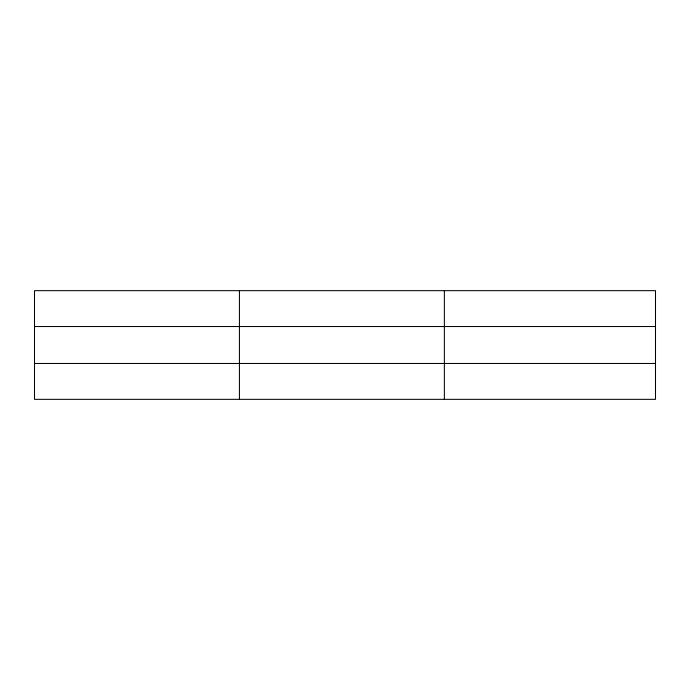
<?xml version="1.0" encoding="UTF-8"?>
<svg xmlns="http://www.w3.org/2000/svg" width="690" height="690" viewBox="0 0 690 690"><rect width="100%" height="100%" fill="white"/><g stroke="black" fill="none" stroke-linecap="round" stroke-linejoin="round"><path stroke-width="1.03" d="M239.43 399.338L239.43 290.663M444.36 399.338L444.36 290.663M655.5 363.475L655.5 399.338L34.5 399.338L34.5 290.663L655.5 290.663L655.5 363.475L34.5 363.475M34.5 326.525L655.5 326.525"/></g></svg>
